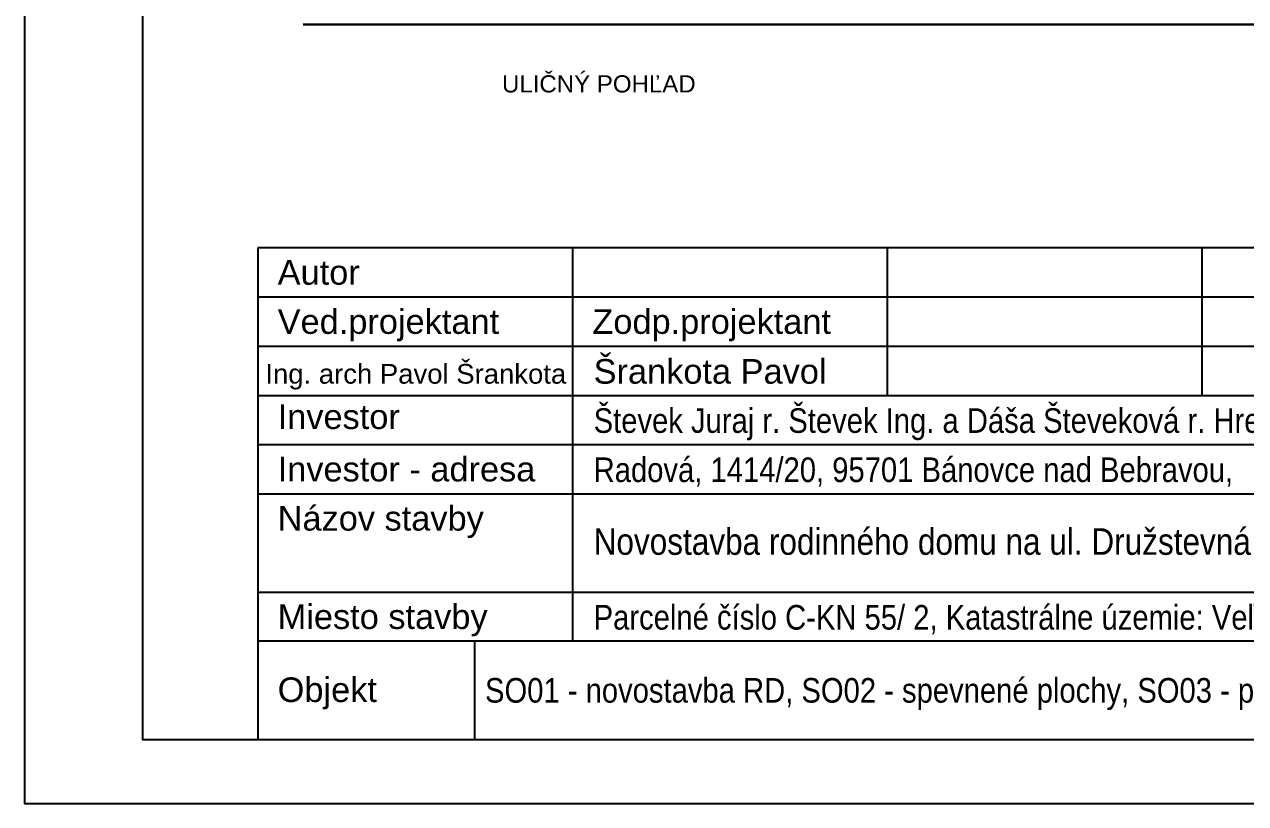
# Model space of a CAD drawing. Header units: millimetres. Extents: x 462666 to 1244237, y 2328025 to 3795663.
# Drawn here: x 1148345 to 1160762, y 2904893 to 2912814 of the extents above; entities that cross this region are included whole.
import ezdxf

# ---------------------------------------------------------------- set-up
doc = ezdxf.new("R2010")
doc.units = ezdxf.units.MM
for name, color, linetype in [('MUR_REZ', 3, 'Continuous'), ('ROZPISKA100', 7, 'Continuous'), ('TXT_50_MIESTN', 7, 'Continuous')]:
    doc.layers.add(name, color=color, linetype=linetype)
doc.styles.add('ARIAL', font='arial.ttf', dxfattribs={"height": 250})
doc.styles.add('ROMANS', font='arial.ttf', dxfattribs={"width": 0.85})

msp = doc.modelspace()

# ---------------------------------------------------------------- linework, layer by layer
at = {"layer": 'Defpoints', "linetype": 'Continuous'}
for points in [[(1148344.9, 2934593.3), (1148344.9, 2904893.3), (1170594.9, 2904893.3), (1170594.9, 2934593.3)], [(1149544.9, 2933743.3), (1149544.9, 2905543.3), (1169294.9, 2905543.3), (1169294.9, 2933743.3)], [(1169294.9, 2933743.3), (1149544.9, 2933743.3), (1149544.9, 2905543.3), (1169294.9, 2905543.3)]]:
    msp.add_lwpolyline(points, close=True, dxfattribs=at)
at = {"layer": 'MUR_REZ'}
for points in [[(1167631.4, 2912813.5), (1151180.8, 2912813.5)], [(1167631.4, 2912808.5), (1151180.8, 2912808.5)]]:
    msp.add_lwpolyline(points, dxfattribs=at)
at = {"layer": 'ROZPISKA100', "color": 2}
for p, q in [((1168119.9, 2910543.3), (1150719.9, 2910543.3)), ((1150719.9, 2910543.3), (1150719.9, 2905543.3)), ((1150719.9, 2908543.3), (1168119.9, 2908543.3)), ((1166751.9, 2906543.3), (1150719.9, 2906543.3)), ((1150719.9, 2905543.3), (1168119.9, 2905543.3))]:
    msp.add_line(p, q, dxfattribs=at)
at = {"layer": 'ROZPISKA100'}
for p, q in [((1153919.9, 2906543.3), (1153919.9, 2910543.3)), ((1157119.9, 2909043.3), (1157119.9, 2910543.3)), ((1160319.9, 2909043.3), (1160319.9, 2910543.3)), ((1150719.9, 2910043.3), (1163519.9, 2910043.3)), ((1150719.9, 2909543.3), (1163519.9, 2909543.3)), ((1150719.9, 2909043.3), (1163519.9, 2909043.3)), ((1150719.9, 2908043.3), (1168119.9, 2908043.3)), ((1150719.9, 2907043.3), (1166751.9, 2907043.3)), ((1152919.9, 2906543.3), (1152919.9, 2905547.6)), ((1150719.9, 2905543.3), (1166751.9, 2905543.3))]:
    msp.add_line(p, q, dxfattribs=at)

# ---------------------------------------------------------------- texts
for s, height, style, p in [('Autor', 250, 'ARIAL', (1150919.9, 2910168.3)), ('Ved.projektant', 250, 'ARIAL', (1150919.9, 2909668.3)), ('Zodp.projektant', 250, 'ARIAL', (1154119.9, 2909668.3)), ('Ing. arch Pavol Šrankota ', 200, 'ROMANS', (1150794.9, 2909161.8)), ('Šrankota Pavol', 250, 'ROMANS', (1154132.9, 2909161.8)), ('Investor', 250, 'ARIAL', (1150919.9, 2908700.9)), ('Investor - adresa', 250, 'ARIAL', (1150919.9, 2908168.3)), ('Názov stavby', 250, 'ARIAL', (1150919.9, 2907668.3)), ('Miesto stavby', 250, 'ARIAL', (1150919.9, 2906668.3)), ('Objekt', 250, 'ARIAL', (1150919.9, 2905925.8))]:
    msp.add_text(s, height=height, dxfattribs=dict(at, style=style)).set_placement(p)
at = {"layer": 'ROZPISKA100', "style": 'ROMANS', "width": 0.85}
for s, height, p in [('Števek Juraj r. Števek Ing. a Dáša Števeková r. Hreňáková, ', 250, (1154132.9, 2908661.8)), ('Radová, 1414/20, 95701 Bánovce nad Bebravou,', 250, (1154132.9, 2908161.8)), ('Novostavba rodinného domu na ul. Družstevná', 270, (1154132.9, 2907422.1)), ('Parcelné číslo C-KN 55/ 2, Katastrálne územie:^JVeľké Šenkvice', 250, (1154132.9, 2906661.8)), ('SO01 - novostavba RD, SO02 - spevnené plochy, SO03 - prístrešok, SO04 - oplotenie pozemku', 250, (1153028.4, 2905919.3))]:
    msp.add_text(s, height=height, dxfattribs=at).set_placement(p)
at = {"layer": 'TXT_50_MIESTN', "style": 'ARIAL'}
msp.add_text('ULIČNÝ POHĽAD', height=175, dxfattribs=at).set_placement((1153200.8, 2912122.3))

doc.saveas('drawing.dxf')
